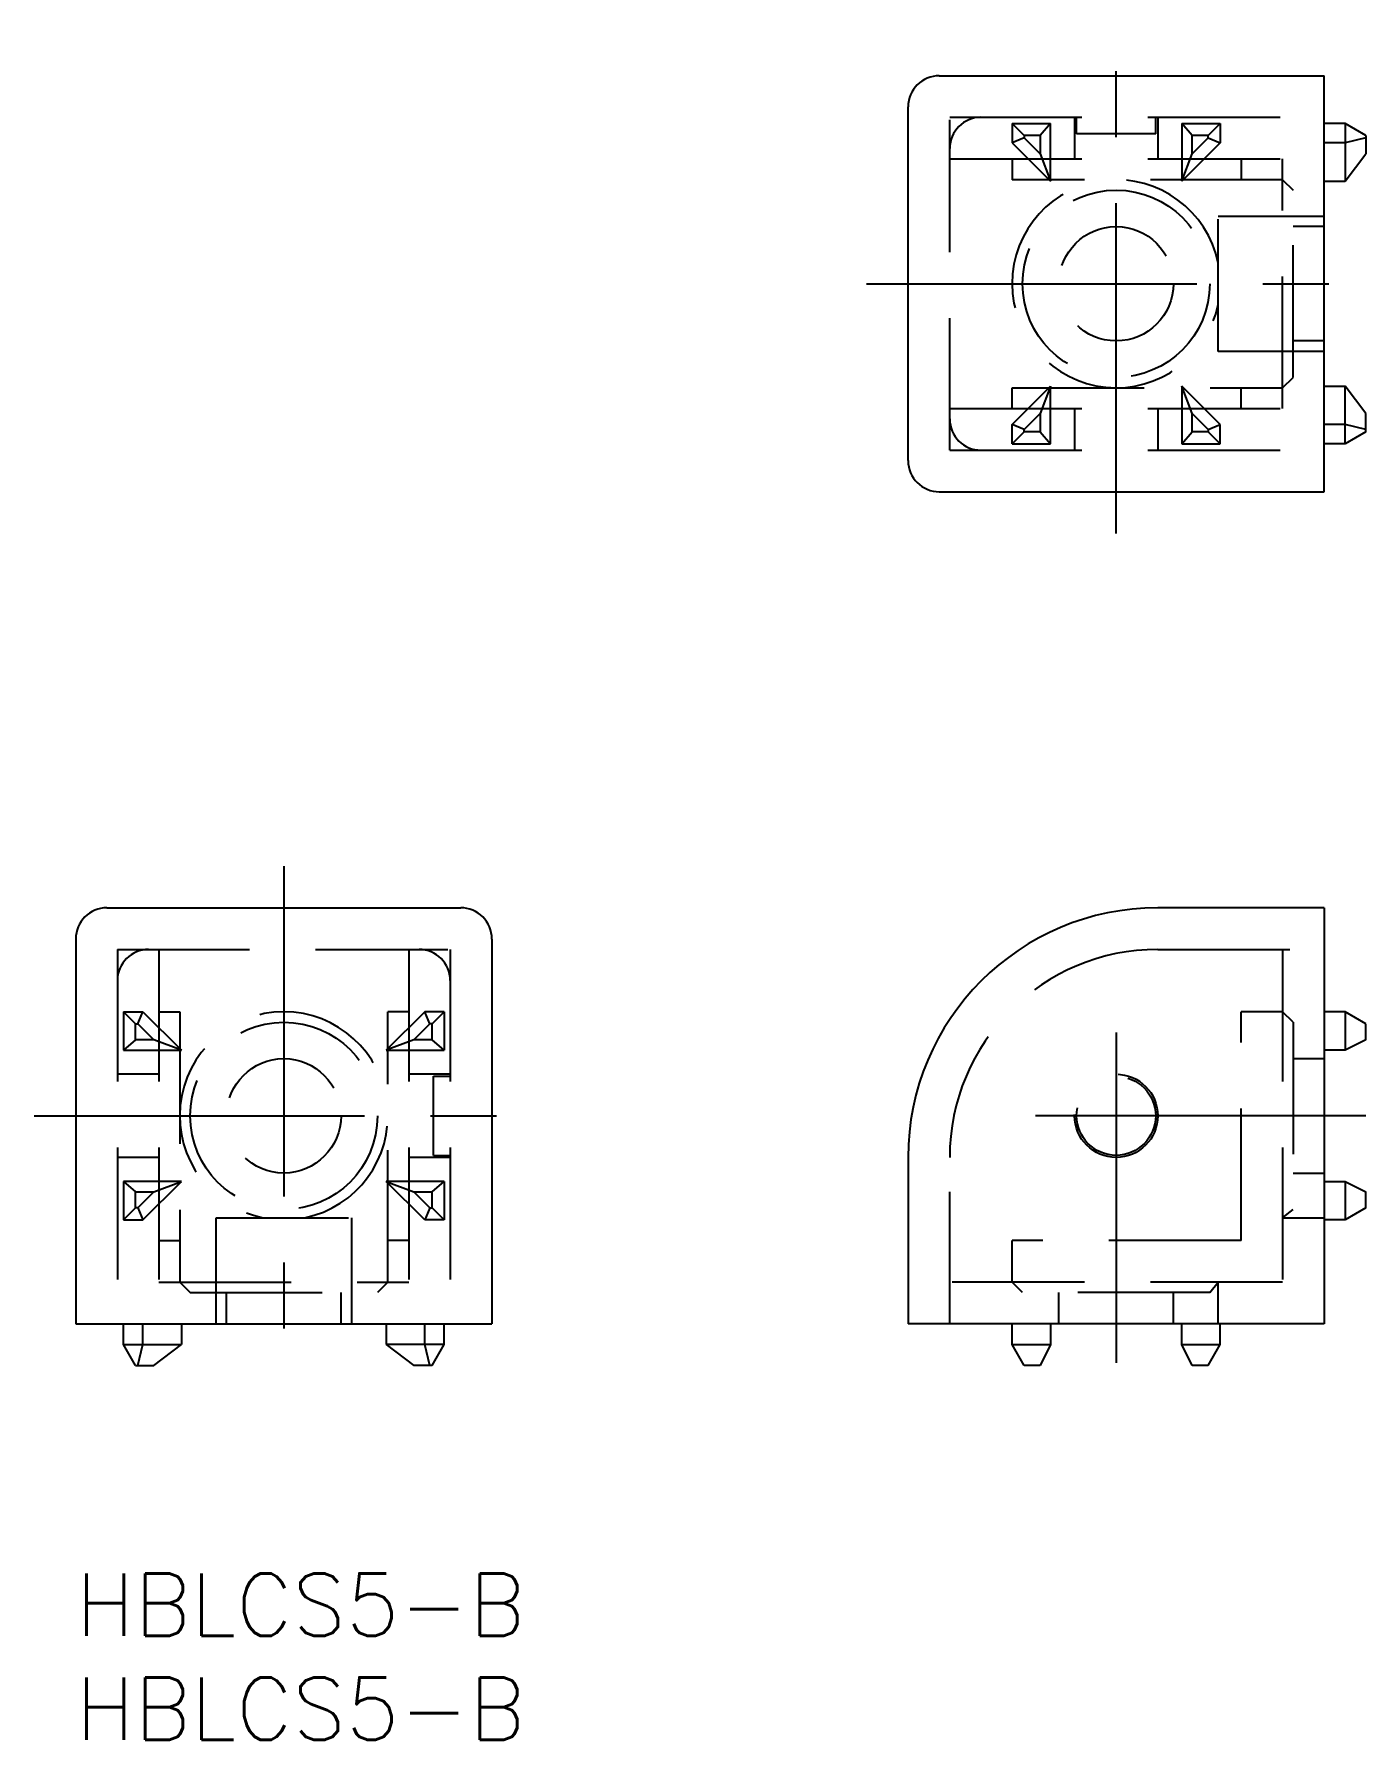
# Model space of a CAD drawing. Extents: x -2 to 62, y -8 to 74.
import ezdxf

# ---------------------------------------------------------------- set-up
doc = ezdxf.new("R2010")
doc.units = 0
doc.header["$LTSCALE"] = 0.5
doc.linetypes.add('CENTER', pattern=[50.8, 31.75, -6.35, 6.35, -6.35])
doc.linetypes.add('DASHED', pattern=[19.05, 12.7, -6.35])
for name, color, linetype in [('MSM_CENTER', 1, 'CENTER'), ('MSM_CONTINUOUS', 7, 'CONTINUOUS'), ('MSM_DASHED', 4, 'DASHED'), ('MSM_PART_NUMBER', 7, 'CONTINUOUS')]:
    doc.layers.add(name, color=color, linetype=linetype)
doc.styles.get("Standard").update_dxf_attribs({"font": 'txt.shx', "height": 1, "bigfont": 'bigfont.shx'})

# ---------------------------------------------------------------- blocks, each defined once
blk = doc.blocks.new('*U4')
at = {"layer": 'MSM_PART_NUMBER'}
blk.add_text('HBLCS5-B', height=3, dxfattribs=at).set_placement((0, -3))
blk = doc.blocks.new('*U5')
at = {"layer": 'MSM_PART_NUMBER'}
blk.add_text('HBLCS5-B', height=3, dxfattribs=at).set_placement((0, -8))

msp = doc.modelspace()

# ---------------------------------------------------------------- linework, layer by layer
at = {"layer": 'MSM_CENTER'}
for p, q in [((50, 50), (50, 74)), ((38, 62), (62, 62)), ((10, 34), (10, 10)), ((50, 26), (50, 10)), ((-2, 22), (22, 22)), ((62, 22), (46, 22))]:
    msp.add_line(p, q, dxfattribs=at)
at = {"layer": 'MSM_CONTINUOUS'}
for p, q in [((41.5, 72), (60, 72)), ((60, 52), (60, 72)), ((40, 53.5), (40, 70.5)), ((61, 69.7), (60, 69.7)), ((61, 69.7), (61, 66.923)), ((62, 69.123), (61, 69.7)), ((62, 69.012), (61, 68.773)), ((62, 69.123), (62, 68.24)), ((61, 68.773), (60, 68.773)), ((61, 66.923), (62, 68.24)), ((60, 66.923), (61, 66.923)), ((60, 57.077), (61, 57.077)), ((61, 54.3), (61, 57.077)), ((62, 55.76), (61, 57.077)), ((62, 54.877), (62, 55.76)), ((61, 55.227), (60, 55.227)), ((62, 54.988), (61, 55.227)), ((61, 54.3), (60, 54.3)), ((62, 54.877), (61, 54.3)), ((41.5, 52), (60, 52)), ((1.5, 32), (18.5, 32)), ((60, 32), (52, 32)), ((60, 32), (60, 12)), ((0, 30.5), (0, 12)), ((20, 30.5), (20, 12)), ((61, 27), (60, 27)), ((61, 27), (61, 25.15)), ((62, 26.423), (61, 27)), ((62, 25.65), (62, 26.423)), ((62, 25.65), (61, 25.15)), ((61, 25.15), (60, 25.15)), ((40, 20), (40, 12)), ((60, 18.85), (61, 18.85)), ((61, 18.85), (61, 17)), ((61, 18.85), (62, 18.35)), ((62, 17.577), (62, 18.35)), ((62, 17.577), (61, 17)), ((61, 17), (60, 17)), ((0, 12), (20, 12)), ((2.3, 11), (2.3, 12)), ((3.227, 11), (3.227, 12)), ((5.077, 12), (5.077, 11)), ((14.923, 12), (14.923, 11)), ((16.773, 11), (16.773, 12)), ((17.7, 11), (17.7, 12)), ((60, 12), (40, 12)), ((45, 11), (45, 12)), ((46.85, 12), (46.85, 11)), ((53.15, 11), (53.15, 12)), ((55, 11), (55, 12)), ((2.3, 11), (5.077, 11)), ((2.877, 10), (2.3, 11)), ((2.988, 10), (3.227, 11)), ((3.76, 10), (5.077, 11)), ((17.7, 11), (14.923, 11)), ((14.923, 11), (16.24, 10)), ((17.012, 10), (16.773, 11)), ((17.123, 10), (17.7, 11)), ((45, 11), (46.85, 11)), ((45.577, 10), (45, 11)), ((46.85, 11), (46.35, 10)), ((53.15, 11), (55, 11)), ((53.65, 10), (53.15, 11)), ((54.423, 10), (55, 11)), ((2.877, 10), (3.76, 10)), ((17.123, 10), (16.24, 10)), ((46.35, 10), (45.577, 10)), ((54.423, 10), (53.65, 10))]:
    msp.add_line(p, q, dxfattribs=at)
for centre, radius, start, end in [((41.5, 70.5), 1.5, 90, 180), ((41.5, 53.5), 1.5, 180, 270), ((1.5, 30.5), 1.5, 90, 180), ((18.5, 30.5), 1.5, 0, 90), ((52, 20), 12, 90, 180)]:
    msp.add_arc(centre, radius, start, end, dxfattribs=at)
at = {"layer": 'MSM_DASHED'}
for p, q in [((42, 70), (60, 70)), ((42, 54), (42, 70)), ((48, 70), (48, 68)), ((48.1, 69.2), (48.1, 70)), ((51.9, 69.2), (51.9, 70)), ((52, 70), (52, 68)), ((45, 69.7), (46.85, 69.7)), ((45, 69.7), (45, 68.773)), ((45.577, 69.123), (45, 69.7)), ((45.577, 69.012), (45, 68.773)), ((45.577, 69.123), (45.577, 69.012)), ((46.35, 69.123), (45.577, 69.123)), ((45.577, 69.012), (46.35, 68.24)), ((46.85, 69.7), (46.35, 69.123)), ((46.35, 69.123), (46.35, 68.24)), ((46.85, 66.923), (46.85, 69.7)), ((51.9, 69.2), (48.1, 69.2)), ((53.15, 69.7), (53.15, 66.923)), ((53.15, 69.7), (55, 69.7)), ((53.65, 69.123), (53.15, 69.7)), ((54.423, 69.123), (53.65, 69.123)), ((53.65, 68.24), (53.65, 69.123)), ((53.65, 68.24), (54.423, 69.012)), ((54.423, 69.123), (55, 69.7)), ((54.423, 69.012), (54.423, 69.123)), ((54.423, 69.012), (55, 68.773)), ((55, 69.7), (55, 68.773)), ((45, 68.773), (46.85, 66.923)), ((46.35, 68.24), (46.85, 66.923)), ((55, 68.773), (53.15, 66.923)), ((53.15, 66.923), (53.65, 68.24)), ((42, 68), (58, 68)), ((45, 68), (45, 67)), ((56, 68), (56, 67)), ((58, 56), (58, 68)), ((58, 67), (45, 67)), ((58, 67), (58.5, 66.5)), ((58.5, 57.5), (58.5, 66.5)), ((54.9, 58.75), (54.9, 65.25)), ((54.9, 65.25), (60, 65.25)), ((60, 64.75), (58.5, 64.75)), ((60, 59.25), (58.5, 59.25)), ((60, 58.75), (54.9, 58.75)), ((58, 57), (58.5, 57.5)), ((45, 55.227), (46.85, 57.077)), ((45, 57), (58, 57)), ((45, 56), (45, 57)), ((46.85, 57.077), (46.35, 55.76)), ((46.85, 54.3), (46.85, 57.077)), ((55, 55.227), (53.15, 57.077)), ((53.15, 57.077), (53.15, 54.3)), ((53.65, 55.76), (53.15, 57.077)), ((56, 56), (56, 57)), ((42, 56), (58, 56)), ((45.577, 54.988), (46.35, 55.76)), ((46.35, 55.76), (46.35, 54.877)), ((48, 56), (48, 54)), ((52, 56), (52, 54)), ((53.65, 54.877), (53.65, 55.76)), ((53.65, 55.76), (54.423, 54.988)), ((45, 54.3), (45, 55.227)), ((45.577, 54.988), (45, 55.227)), ((45.577, 54.877), (45.577, 54.988)), ((54.423, 54.988), (55, 55.227)), ((54.423, 54.988), (54.423, 54.877)), ((55, 54.3), (55, 55.227)), ((45.577, 54.877), (45, 54.3)), ((45, 54.3), (46.85, 54.3)), ((46.35, 54.877), (45.577, 54.877)), ((46.35, 54.877), (46.85, 54.3)), ((53.15, 54.3), (53.65, 54.877)), ((53.15, 54.3), (55, 54.3)), ((54.423, 54.877), (53.65, 54.877)), ((54.423, 54.877), (55, 54.3)), ((42, 54), (60, 54)), ((2, 30), (18, 30)), ((2, 30), (2, 12)), ((4, 30), (4, 14)), ((16, 30), (16, 14)), ((18, 30), (18, 12)), ((52, 30), (60, 30)), ((58, 30), (58, 14)), ((2.3, 27), (2.3, 25.15)), ((2.3, 27), (3.227, 27)), ((2.877, 26.423), (2.3, 27)), ((2.877, 26.423), (2.988, 26.423)), ((2.877, 25.65), (2.877, 26.423)), ((2.988, 26.423), (3.227, 27)), ((2.988, 26.423), (3.76, 25.65)), ((3.227, 27), (5.077, 25.15)), ((4, 27), (5, 27)), ((5, 27), (5, 14)), ((16.773, 27), (14.923, 25.15)), ((16, 27), (15, 27)), ((15, 14), (15, 27)), ((17.012, 26.423), (16.24, 25.65)), ((17.7, 27), (16.773, 27)), ((17.012, 26.423), (16.773, 27)), ((17.123, 26.423), (17.012, 26.423)), ((17.123, 26.423), (17.7, 27)), ((17.123, 25.65), (17.123, 26.423)), ((17.7, 27), (17.7, 25.15)), ((58, 27), (56, 27)), ((56, 16), (56, 27)), ((58.5, 26.5), (58, 27)), ((58.5, 26.5), (58.5, 17.5)), ((2.877, 25.65), (2.3, 25.15)), ((3.76, 25.65), (2.877, 25.65)), ((5.077, 25.15), (3.76, 25.65)), ((16.24, 25.65), (14.923, 25.15)), ((17.123, 25.65), (16.24, 25.65)), ((17.7, 25.15), (17.123, 25.65)), ((2.3, 25.15), (5.077, 25.15)), ((14.923, 25.15), (17.7, 25.15)), ((58.5, 24.75), (60, 24.75)), ((4, 24), (2, 24)), ((18, 24), (16, 24)), ((17.2, 20.1), (17.2, 23.9)), ((17.2, 23.9), (18, 23.9)), ((4, 20), (2, 20)), ((18, 20), (16, 20)), ((17.2, 20.1), (18, 20.1)), ((42, 12), (42, 20)), ((58.5, 19.25), (60, 19.25)), ((2.3, 18.85), (2.3, 17)), ((5.077, 18.85), (2.3, 18.85)), ((2.3, 18.85), (2.877, 18.35)), ((2.877, 18.35), (3.76, 18.35)), ((2.877, 17.577), (2.877, 18.35)), ((3.76, 18.35), (2.988, 17.577)), ((3.227, 17), (5.077, 18.85)), ((3.76, 18.35), (5.077, 18.85)), ((17.7, 18.85), (14.923, 18.85)), ((16.773, 17), (14.923, 18.85)), ((14.923, 18.85), (16.24, 18.35)), ((16.24, 18.35), (17.123, 18.35)), ((16.24, 18.35), (17.012, 17.577)), ((17.123, 18.35), (17.7, 18.85)), ((17.123, 17.577), (17.123, 18.35)), ((17.7, 18.85), (17.7, 17)), ((2.877, 17.577), (2.3, 17)), ((2.988, 17.577), (2.877, 17.577)), ((2.988, 17.577), (3.227, 17)), ((17.012, 17.577), (16.773, 17)), ((17.012, 17.577), (17.123, 17.577)), ((17.123, 17.577), (17.7, 17)), ((58, 17.1), (58.5, 17.5)), ((2.3, 17), (3.227, 17)), ((6.75, 17.1), (13.25, 17.1)), ((6.75, 12), (6.75, 17.1)), ((13.25, 17.1), (13.25, 12)), ((17.7, 17), (16.773, 17)), ((58, 17.1), (60, 17.1)), ((4, 16), (5, 16)), ((16, 16), (15, 16)), ((56, 16), (45, 16)), ((45, 14), (45, 16)), ((4, 14), (16, 14)), ((5, 14), (5.5, 13.5)), ((15, 14), (14.5, 13.5)), ((58, 14), (42, 14)), ((45.5, 13.5), (45, 14)), ((54.5, 13.5), (54.9, 14)), ((54.9, 12), (54.9, 14)), ((5.5, 13.5), (14.5, 13.5)), ((7.25, 12), (7.25, 13.5)), ((12.75, 12), (12.75, 13.5)), ((54.5, 13.5), (45.5, 13.5)), ((47.25, 12), (47.25, 13.5)), ((52.75, 12), (52.75, 13.5))]:
    msp.add_line(p, q, dxfattribs=at)
for centre, radius in [((50, 62), 4.5), ((50, 62), 2.75), ((10, 22), 4.5), ((10, 22), 2.75), ((50, 22), 2), ((50, 22), 1.9)]:
    msp.add_circle(centre, radius, dxfattribs=at)
for centre, radius, start, end in [((43.5, 68.5), 1.5, 90, 180), ((50, 62), 5, 11.47834, 348.52166), ((43.5, 55.5), 1.5, 180, 270), ((3.5, 28.5), 1.5, 90, 180), ((16.5, 28.5), 1.5, 0, 90), ((52, 20), 10, 90, 180), ((10, 22), 5, 281.47834, 258.52166)]:
    msp.add_arc(centre, radius, start, end, dxfattribs=at)

# ---------------------------------------------------------------- block references
at = {"layer": 'MSM_CONTINUOUS'}
for name in ['*U4', '*U5']:
    msp.add_blockref(name, (0, 0), dxfattribs=at)

doc.saveas('drawing.dxf')
